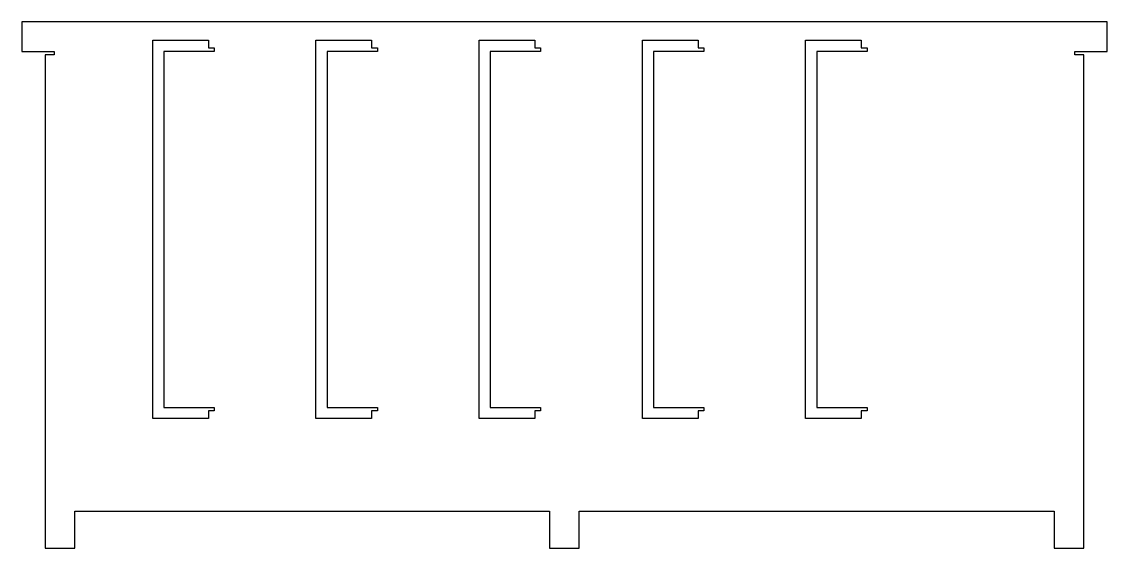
# Model space of a CAD drawing. Extents: x 0 to 36.6, y -17.8 to 0.
import ezdxf

# ---------------------------------------------------------------- set-up
doc = ezdxf.new("R2010")
doc.units = 0
doc.layers.get('0').update_dxf_attribs({"linetype": 'CONTINUOUS'})

msp = doc.modelspace()

# ---------------------------------------------------------------- linework, layer by layer
for points in [[(0.791, -1.12), (0.791, -17.75), (1.791, -17.75), (1.791, -16.5), (17.791, -16.5), (17.791, -17.75), (18.791, -17.75), (18.791, -16.5), (34.791, -16.5), (34.791, -17.75), (35.791, -17.75), (35.791, -1.12), (35.491, -1.12), (35.491, -1), (36.583, -1), (36.583, 0), (0, 0), (0, -1), (1.091, -1), (1.091, -1.12)], [(6.487, -1), (4.791, -1), (4.791, -13), (6.487, -13), (6.487, -13.12), (6.291, -13.12), (6.291, -13.375), (4.416, -13.375), (4.416, -0.625), (6.291, -0.625), (6.291, -0.88), (6.487, -0.88)], [(11.987, -1), (10.291, -1), (10.291, -13), (11.987, -13), (11.987, -13.12), (11.791, -13.12), (11.791, -13.375), (9.916, -13.375), (9.916, -0.625), (11.791, -0.625), (11.791, -0.88), (11.987, -0.88)], [(17.487, -1), (15.791, -1), (15.791, -13), (17.487, -13), (17.487, -13.12), (17.291, -13.12), (17.291, -13.375), (15.416, -13.375), (15.416, -0.625), (17.291, -0.625), (17.291, -0.88), (17.487, -0.88)], [(22.987, -1), (21.291, -1), (21.291, -13), (22.987, -13), (22.987, -13.12), (22.791, -13.12), (22.791, -13.375), (20.916, -13.375), (20.916, -0.625), (22.791, -0.625), (22.791, -0.88), (22.987, -0.88)], [(28.487, -1), (26.791, -1), (26.791, -13), (28.487, -13), (28.487, -13.12), (28.291, -13.12), (28.291, -13.375), (26.416, -13.375), (26.416, -0.625), (28.291, -0.625), (28.291, -0.88), (28.487, -0.88)]]:
    msp.add_lwpolyline(points, close=True)

doc.saveas('drawing.dxf')
